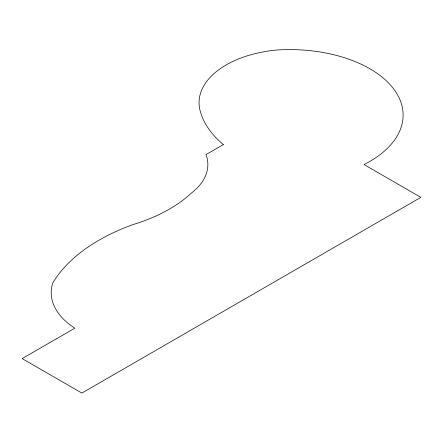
<?xml version="1.0" encoding="UTF-8"?>
<svg xmlns="http://www.w3.org/2000/svg" width="443" height="443" viewBox="0 0 443 443"><rect width="100%" height="100%" fill="white"/><g stroke="black" fill="none" stroke-linecap="round" stroke-linejoin="round"><path stroke-width="0.66" d="M223.35 144.556L206.001 154.574A82.116 47.407 0 0 1 191.52 192.96A152.226 87.886 0 0 1 132.723 224.684A192.976 111.414 0 0 0 52.706 283.116A91.911 53.066 0 0 0 74.839 328.174L22.15 358.592L81.872 393.074L420.85 197.362L364.019 164.552A113.447 65.498 0 0 0 393.639 88.877A113.447 65.498 0 0 0 277.373 49.97A92.365 53.326 0 0 0 200.247 111.182A139.152 80.338 0 0 0 223.35 144.556"/></g></svg>
